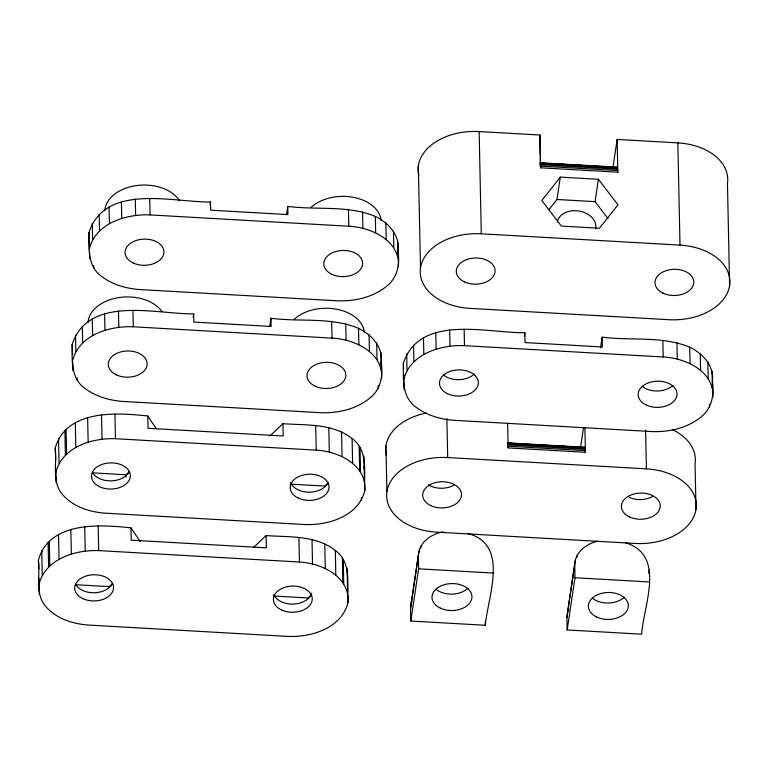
<?xml version="1.0" encoding="UTF-8"?>
<svg xmlns="http://www.w3.org/2000/svg" width="768" height="768" viewBox="0 0 768 768"><rect width="100%" height="100%" fill="white"/><g stroke="black" fill="none" stroke-linecap="round" stroke-linejoin="round"><path stroke-width="1.15" d="M467.357 533.347C510.067 544.291 487.68 596.515 485.318 625.277L410.794 621.034L410.534 608.736L411.139 603.379L418.973 551.174C421.978 540.403 432.614 533.664 443.155 531.898M410.534 608.736L418.973 551.174M625.738 542.822C666.413 555.562 643.306 605.798 641.693 634.186L567.168 629.942L566.909 617.645L567.514 612.298L575.347 560.083C578.083 550.042 587.568 543.667 597.216 541.2M566.909 617.645L575.347 560.083M193.142 317.414L193.67 313.872C156.749 314.362 88.282 294.595 72.163 344.554C72.163 359.952 70.474 378.029 84.71 388.234C95.51 396.413 108.73 400.282 122.102 401.386L320.822 412.704C338.842 413.328 357.619 408.912 371.424 396.778C381.302 387.955 382.992 374.65 381.274 362.17C383.078 346.925 371.405 334.474 358.522 328.301C330.922 316.79 299.933 322.109 270.95 318.269L269.712 326.554M210.115 204.355L210.47 201.984C173.539 202.483 105.072 182.717 88.954 232.675C88.954 248.074 87.274 266.15 101.501 276.355C112.301 284.534 125.53 288.403 138.893 289.498L337.613 300.826C355.632 301.45 374.419 297.024 388.214 284.899C398.102 276.077 399.792 262.771 398.064 250.291C399.878 235.037 388.195 222.586 375.312 216.422C347.712 204.912 316.733 210.23 287.75 206.39L286.502 214.675M420.634 548.477L420.989 546.106M410.794 621.034L418.627 568.819L418.368 556.531M539.51 137.395L539.866 135.024L479.146 131.568A55.488 37.411 -1.2 0 0 418.781 175.478M524.333 336.288L524.87 332.736C487.939 333.235 419.472 313.469 403.354 363.427C403.354 378.826 401.674 396.902 415.901 407.107C426.701 415.286 439.92 419.155 453.293 420.25L652.013 431.578C670.032 432.202 688.81 427.776 702.614 415.651C712.502 406.829 714.182 393.523 712.464 381.043C714.278 365.789 702.595 353.338 689.712 347.174C662.112 335.664 631.123 340.982 602.141 337.142L600.547 347.798M548.765 209.827L556.954 199.488L560.314 177.11L598.406 179.28L617.962 204.845L599.424 228.24L561.341 226.07L541.786 200.506L560.314 177.11M608.083 218.698L595.046 201.658L598.406 179.28M613.056 166.666L617.136 139.43L677.856 142.886A55.488 37.411 -1.2 0 1 727.459 183.331L729.6 285.542A55.488 37.411 -1.2 0 1 668.803 319.699L470.093 308.371A55.488 37.411 -1.2 0 1 420.49 267.936L418.349 165.715M580.464 447.936L583.488 427.814M577.008 557.386L577.363 555.014M567.168 629.942L575.002 577.728L574.742 565.44M648.739 573.245L649.277 569.683M89.299 249.062C95.645 223.056 126.24 213.878 150.096 214.915L348.806 226.234C371.002 227.222 400.368 240.566 398.41 266.678M72.499 360.941C78.845 334.934 109.45 325.757 133.296 326.794L332.016 338.122C354.202 339.11 383.578 352.445 381.619 378.557M269.866 436.042L282.902 423.696C306.259 425.414 332.496 423.149 352.099 438.566C368.784 450.758 363.648 472.771 364.819 490.435C358.656 516.096 328.589 525.446 305.059 524.554L104.294 513.11C88.032 511.738 71.021 505.93 60.854 492.48C52.003 479.482 57.082 462.883 55.19 448.243C66.154 409.334 116.381 412.531 147.763 415.997L156.288 428.678M55.709 472.819C61.872 447.168 91.939 437.818 115.469 438.71L316.234 450.144C338.093 451.238 366.902 464.726 364.819 490.435M253.939 547.104L266.102 535.574C289.469 537.293 315.696 535.027 335.299 550.445C351.994 562.646 346.858 584.659 348.029 602.314C341.866 627.974 311.798 637.325 288.269 636.432L87.504 624.989C71.242 623.616 54.221 617.808 44.054 604.358C35.213 591.37 40.291 574.762 38.4 560.122C49.354 521.213 99.581 524.41 130.973 527.875L140.15 541.536M38.918 584.707C45.072 559.046 75.149 549.696 98.678 550.589L299.434 562.022C321.302 563.117 350.102 576.605 348.029 602.314M397.325 252.413L398.064 250.291M380.534 364.291L381.274 362.17M363.562 467.981L364.31 465.859M403.69 379.814C410.045 353.808 440.64 344.621 464.486 345.667L663.206 356.986C685.402 357.974 714.768 371.318 712.81 397.43M411.139 603.379L411.946 601.354M567.514 612.298L568.714 609.254M616.282 167.51L617.098 167.434L617.827 172.205L540.547 167.798L540.288 157.747M92.765 472.858L126.086 474.758L129.533 471.494M112.742 583.373L109.296 586.637L75.974 584.736M328.253 482.822L324.806 486.077L290.285 484.118M311.453 594.701L308.016 597.965L273.494 595.997M584.17 447.216L584.918 448.214L585.418 452.304L508.138 447.898L508.042 446.218L585.283 450.614M540.518 162.797L616.848 167.098M539.856 163.037L617.098 167.434M548.544 163.651L554.486 163.987M561.619 164.39L567.562 164.736M574.685 165.139L580.627 165.475M588.95 165.955L594.893 166.291M602.016 166.694L607.958 167.03M540.077 163.718L617.328 168.125M617.52 169.162L540.278 164.755L540.442 166.118L617.693 170.525M556.954 199.488L595.046 201.658M420.49 267.936A55.488 37.411 -1.2 0 1 481.286 233.789L679.997 245.107A55.488 37.411 -1.2 0 1 729.6 285.542M508.109 442.886L584.438 447.197M507.446 443.126L584.688 447.533M507.821 443.27L512.573 443.539M519.706 443.942L525.638 444.288M533.962 444.758L538.714 445.027M545.846 445.44L552.979 445.843M560.102 446.246L566.045 446.582M573.178 446.995L579.12 447.331M507.667 443.818L584.918 448.214M507.869 444.854L585.11 449.251M386.899 491.693A55.488 37.411 -1.2 0 1 447.696 457.546L646.416 468.864A55.488 37.411 -1.2 0 1 696.01 509.309A55.488 37.411 -1.2 0 1 635.213 543.456L436.502 532.128A55.488 37.411 -1.2 0 1 386.899 491.693L385.939 445.814M418.627 568.819L493.152 573.062M575.002 577.728L649.526 581.971M403.354 363.427L403.594 368.851M88.954 232.675L89.482 247.114M72.163 344.554L72.595 354.317M55.19 448.243L55.67 460.339M38.4 560.122L38.784 568.8M712.032 371.28L712.378 387.667M709.43 404.63L709.478 406.973M707.866 361.968L708.211 378.355M700.253 353.75L700.598 370.138M696.01 509.309L695.05 463.421A55.488 37.411 -1.2 0 0 672.298 429.552M689.712 347.174L690.058 363.562M677.856 142.886L679.997 245.107M676.954 342.682L677.299 359.069M662.861 340.598L663.206 356.986M645.6 430.042L646.416 468.864M617.136 139.43L617.827 172.205M602.141 337.142L602.352 346.973L525.072 342.566L524.87 332.736M584.899 427.718L585.418 452.304M540.547 167.798L539.866 135.024L540.24 155.357M507.629 423.312L508.138 447.898M479.146 131.568L481.286 233.789M485.251 621.926L485.318 625.277M464.15 329.28L464.486 345.667M449.674 329.731L450.01 346.118M446.88 418.723L447.696 457.546M435.802 332.707L436.138 349.085M423.475 337.978L423.821 354.365M413.549 345.206L413.885 361.584M406.685 353.885L407.021 370.272M403.805 374.362L404.122 389.578M397.632 240.528L397.978 256.915M393.466 231.216L393.811 247.603M385.853 222.998L386.198 239.386M380.842 352.406L381.187 368.794M375.312 216.422L375.658 232.81M378.24 385.757L378.288 388.099M376.675 343.104L377.021 359.491M369.062 334.877L369.408 351.264M362.563 211.939L362.899 228.317M363.878 456.096L364.387 480.672M358.522 328.301L358.867 344.688M361.44 497.635L361.488 499.978M360.01 447.456L360.518 472.032M359.165 446.198L359.683 470.774M348.461 209.846L348.806 226.234M352.099 438.566L352.608 463.142M345.763 323.818L346.109 340.205M347.078 567.974L347.597 592.56M341.558 431.99L342.067 456.566M343.219 559.334L343.728 583.91M342.374 558.077L342.883 582.662M331.67 321.734L332.016 338.122M335.299 550.445L335.818 575.021M328.8 427.498L329.318 452.083M324.758 543.869L325.277 568.445M315.715 425.568L316.234 450.144M312.01 539.386L312.518 563.962M298.925 537.446L299.434 562.022M287.75 206.39L287.914 214.579L210.643 210.182L210.47 201.984M282.902 423.696L283.162 435.984L148.022 428.285L147.763 415.997M270.95 318.269L271.123 326.467L193.843 322.061L193.67 313.872M266.102 535.574L266.362 547.862L131.232 540.163L130.973 527.875M149.75 198.528L150.096 214.915M135.274 198.989L135.619 215.366M132.96 310.406L133.296 326.794M121.402 201.955L121.747 218.342M126.086 474.758L126.144 477.101M118.474 310.867L118.819 327.254M114.95 414.125L115.469 438.71M109.075 207.226L109.421 223.613M104.602 313.834L104.947 330.221M99.149 214.454L99.494 230.842M101.51 414.547L102.029 439.133M93.84 265.786L93.888 268.128M92.285 223.133L92.621 239.52M98.16 526.003L98.678 550.589M92.285 319.104L92.63 335.491M89.578 251.798L89.731 258.826M87.638 417.514L88.157 442.099M82.349 326.333L82.694 342.72M84.72 526.435L85.238 551.011M77.05 377.674L77.098 380.006M75.485 335.011L75.83 351.398M75.322 422.794L75.83 447.37M72.758 362.506L72.931 370.704M70.848 529.402L71.366 553.978M66.096 429.504L66.614 454.08M64.896 430.637L65.414 455.222M58.522 438.701L59.04 463.277M58.522 534.672L59.04 559.258M55.891 470.88L56.141 482.582M49.306 541.382L49.824 565.958M48.106 542.515L48.614 567.101M41.731 550.579L42.24 575.155M39.005 578.074L39.35 594.461M311.731 593.213A19.421 13.094 -1.2 0 1 293.232 604.061A19.421 13.094 -1.2 0 1 273.83 594.403M112.099 584.093A19.421 13.094 -1.2 0 1 94.522 592.742A19.421 13.094 -1.2 0 1 76.234 585.226M88.032 322.656A38.842 26.189 -1.2 0 1 119.165 297.533A38.842 26.189 -1.2 0 1 162.106 311.741M294.298 319.258A38.842 26.189 -1.2 0 1 336.528 309.187A38.842 26.189 -1.2 0 1 364.32 332.352M624.202 597.264A19.978 13.469 -1.2 0 1 592.531 598.262M467.837 588.355A19.978 13.469 -1.2 0 1 436.157 589.354M327.6 483.542A19.421 13.094 -1.2 0 1 308.333 492.182A19.421 13.094 -1.2 0 1 290.621 482.525M128.89 472.214A19.421 13.094 -1.2 0 1 111.312 480.864A19.421 13.094 -1.2 0 1 93.024 473.347M557.318 222.086A19.421 14.246 8.5 0 1 579.37 211.085A19.421 14.246 8.5 0 1 595.517 228.931M652.675 496.502A19.421 13.094 -1.2 0 1 629.05 497.251M386.371 455.568A55.488 37.411 -1.2 0 1 426.355 413.059M453.965 485.184A19.421 13.094 -1.2 0 1 428.371 484.858M474.298 374.054A19.421 13.094 -1.2 0 1 443.501 375.024M673.018 385.373A19.421 13.094 -1.2 0 1 642.221 386.342M104.822 210.778A38.842 26.189 -1.2 0 1 136.675 185.549A38.842 26.189 -1.2 0 1 179.482 200.746M311.098 207.37A38.842 26.189 -1.2 0 1 353.318 197.309A38.842 26.189 -1.2 0 1 381.11 220.474M281.472 609.926A19.421 13.094 -1.2 0 0 312.144 600.269A19.421 13.094 -1.2 0 0 284.861 587.318A19.421 13.094 -1.2 0 0 281.472 609.926M82.762 598.598A19.421 13.094 -1.2 0 0 113.434 588.95A19.421 13.094 -1.2 0 0 86.15 575.99A19.421 13.094 -1.2 0 0 82.762 598.598M315.062 386.16A19.421 13.094 -1.2 0 0 345.734 376.512A19.421 13.094 -1.2 0 0 318.451 363.552A19.421 13.094 -1.2 0 0 315.062 386.16M116.342 374.842A19.421 13.094 -1.2 0 0 147.024 365.184A19.421 13.094 -1.2 0 0 119.741 352.234A19.421 13.094 -1.2 0 0 116.342 374.842M596.669 617.021A19.978 13.469 -1.2 0 0 628.214 607.085A19.978 13.469 -1.2 0 0 600.154 593.76A19.978 13.469 -1.2 0 0 596.669 617.021M440.294 608.112A19.978 13.469 -1.2 0 0 471.85 598.176A19.978 13.469 -1.2 0 0 443.779 584.851A19.978 13.469 -1.2 0 0 440.294 608.112M298.262 498.048A19.421 13.094 -1.2 0 0 328.944 488.39A19.421 13.094 -1.2 0 0 301.661 475.44A19.421 13.094 -1.2 0 0 298.262 498.048M99.552 486.72A19.421 13.094 -1.2 0 0 130.224 477.072A19.421 13.094 -1.2 0 0 102.941 464.112A19.421 13.094 -1.2 0 0 99.552 486.72M663.043 293.155A19.421 13.094 -1.2 0 0 693.725 283.498A19.421 13.094 -1.2 0 0 666.442 270.547A19.421 13.094 -1.2 0 0 663.043 293.155M464.333 281.837A19.421 13.094 -1.2 0 0 495.005 272.179A19.421 13.094 -1.2 0 0 467.722 259.229A19.421 13.094 -1.2 0 0 464.333 281.837M629.453 516.912A19.421 13.094 -1.2 0 0 660.134 507.264A19.421 13.094 -1.2 0 0 632.851 494.304A19.421 13.094 -1.2 0 0 629.453 516.912M430.742 505.594A19.421 13.094 -1.2 0 0 461.414 495.936A19.421 13.094 -1.2 0 0 434.131 482.986A19.421 13.094 -1.2 0 0 430.742 505.594M646.253 405.034A19.421 13.094 -1.2 0 0 676.925 395.386A19.421 13.094 -1.2 0 0 649.642 382.426A19.421 13.094 -1.2 0 0 646.253 405.034M447.533 393.715A19.421 13.094 -1.2 0 0 478.214 384.058A19.421 13.094 -1.2 0 0 450.931 371.107A19.421 13.094 -1.2 0 0 447.533 393.715M331.853 274.282A19.421 13.094 -1.2 0 0 362.525 264.634A19.421 13.094 -1.2 0 0 335.251 251.674A19.421 13.094 -1.2 0 0 331.853 274.282M133.142 262.963A19.421 13.094 -1.2 0 0 163.814 253.306A19.421 13.094 -1.2 0 0 136.531 240.355A19.421 13.094 -1.2 0 0 133.142 262.963"/></g></svg>
